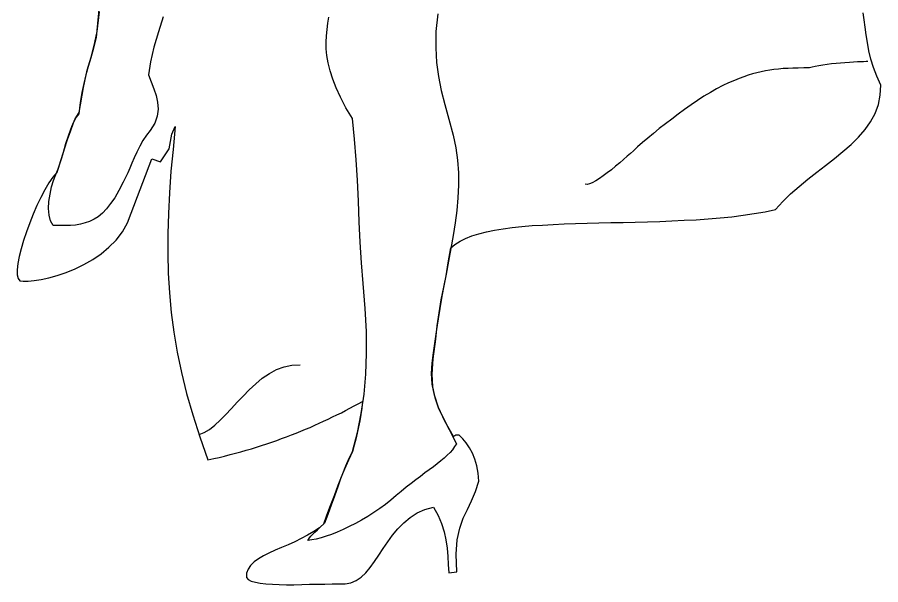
# Model space of a CAD drawing. Header units: millimetres. Extents: x -1583.45 to -1582.49, y 1864.67 to 1866.06.
# Drawn here: x -1583.261 to -1582.489, y 1864.671 to 1865.178 of the extents above; entities that cross this region are included whole.
import ezdxf

# ---------------------------------------------------------------- set-up
doc = ezdxf.new("R2010")
doc.units = ezdxf.units.MM
doc.header["$LTSCALE"] = 10
doc.layers.add('Humanos', color=2, linetype='Continuous')

msp = doc.modelspace()

# ---------------------------------------------------------------- linework, layer by layer
at = {"layer": 'Humanos'}
for points in [[(-1583.18697, 1865.19455), (-1583.19024, 1865.16001), (-1583.1926, 1865.15038), (-1583.19497, 1865.14183), (-1583.19733, 1865.13402), (-1583.19934, 1865.12656), (-1583.20133, 1865.11893), (-1583.20297, 1865.11093), (-1583.2046, 1865.10202), (-1583.20587, 1865.09184), (-1583.20824, 1865.08875), (-1583.21078, 1865.08348), (-1583.21333, 1865.07657), (-1583.21606, 1865.06857), (-1583.21878, 1865.0602), (-1583.22133, 1865.0522), (-1583.22351, 1865.04494), (-1583.22551, 1865.0393), (-1583.22896, 1865.03512), (-1583.2326, 1865.03003), (-1583.23605, 1865.02384), (-1583.23969, 1865.01712), (-1583.24314, 1865.00985), (-1583.2466, 1865.00222), (-1583.24969, 1864.99422), (-1583.2526, 1864.9864), (-1583.25514, 1864.97858), (-1583.25732, 1864.97112), (-1583.25914, 1864.96422), (-1583.26023, 1864.95786), (-1583.26078, 1864.9524), (-1583.26078, 1864.94786), (-1583.26005, 1864.94459), (-1583.2586, 1864.94258), (-1583.25551, 1864.94222), (-1583.25096, 1864.94222), (-1583.24569, 1864.94277), (-1583.23933, 1864.94368), (-1583.23242, 1864.94531), (-1583.22496, 1864.94731), (-1583.21715, 1864.95004), (-1583.20915, 1864.95331), (-1583.20115, 1864.95713), (-1583.19333, 1864.96149), (-1583.1857, 1864.96658), (-1583.17879, 1864.97258), (-1583.17224, 1864.97894), (-1583.16679, 1864.98622), (-1583.16225, 1864.9944), (-1583.15879, 1865.00312), (-1583.14043, 1865.05148), (-1583.13279, 1865.04876), (-1583.12498, 1865.06057), (-1583.12262, 1865.07366), (-1583.11953, 1865.08039), (-1583.12152, 1865.06002), (-1583.12334, 1865.04039), (-1583.12461, 1865.0213), (-1583.1257, 1865.00276), (-1583.12625, 1864.98458), (-1583.12625, 1864.96694), (-1583.12589, 1864.94931), (-1583.12479, 1864.93168), (-1583.12316, 1864.91422), (-1583.12079, 1864.89659), (-1583.1177, 1864.87877), (-1583.11389, 1864.86059), (-1583.10935, 1864.84187), (-1583.10389, 1864.82278), (-1583.09753, 1864.80296), (-1583.09026, 1864.78242), (-1583.08516, 1864.78351), (-1583.08026, 1864.7846), (-1583.07535, 1864.78588), (-1583.07044, 1864.78715), (-1583.06553, 1864.78842), (-1583.0608, 1864.78969), (-1583.05607, 1864.79096), (-1583.05135, 1864.79242), (-1583.04681, 1864.79388), (-1583.04226, 1864.79533), (-1583.03771, 1864.79678), (-1583.03317, 1864.79824), (-1583.02881, 1864.79987), (-1583.02444, 1864.80151), (-1583.02008, 1864.80296), (-1583.01571, 1864.80478), (-1583.01154, 1864.80642), (-1583.00717, 1864.80806), (-1583.00299, 1864.80987), (-1582.99899, 1864.8115), (-1582.99481, 1864.81333), (-1582.99081, 1864.81515), (-1582.98681, 1864.81696), (-1582.98281, 1864.81896), (-1582.97881, 1864.82078), (-1582.975, 1864.8226), (-1582.971, 1864.8246), (-1582.96718, 1864.8266), (-1582.96336, 1864.8286), (-1582.95954, 1864.8306), (-1582.95591, 1864.8326), (-1582.95209, 1864.8346), (-1582.95282, 1864.8286), (-1582.95354, 1864.82296), (-1582.95445, 1864.81733), (-1582.95554, 1864.81187), (-1582.95682, 1864.80642), (-1582.95808, 1864.80097), (-1582.95954, 1864.79551), (-1582.961, 1864.78988), (-1582.96463, 1864.78223), (-1582.96809, 1864.77424), (-1582.97136, 1864.76624), (-1582.97427, 1864.75824), (-1582.97718, 1864.75006), (-1582.98008, 1864.74188), (-1582.983, 1864.7337), (-1582.98609, 1864.7257), (-1582.99063, 1864.7217), (-1582.99572, 1864.71824), (-1583.00118, 1864.71498), (-1583.00681, 1864.71206), (-1583.01262, 1864.70916), (-1583.01863, 1864.70661), (-1583.02463, 1864.70406), (-1583.03026, 1864.7017), (-1583.03572, 1864.69916), (-1583.04063, 1864.69661), (-1583.04517, 1864.69407), (-1583.04898, 1864.69116), (-1583.05226, 1864.68807), (-1583.05444, 1864.6848), (-1583.05572, 1864.68116), (-1583.05589, 1864.67716), (-1583.05426, 1864.67552), (-1583.05153, 1864.67407), (-1583.0479, 1864.67298), (-1583.04353, 1864.67225), (-1583.03844, 1864.67153), (-1583.03263, 1864.67116), (-1583.02662, 1864.67098), (-1583.02008, 1864.6708), (-1583.01335, 1864.6708), (-1583.00645, 1864.67098), (-1582.99936, 1864.67116), (-1582.99245, 1864.67134), (-1582.98572, 1864.67134), (-1582.97935, 1864.67153), (-1582.97336, 1864.67153), (-1582.96772, 1864.67153), (-1582.96245, 1864.67243), (-1582.95773, 1864.67443), (-1582.95336, 1864.67752), (-1582.94918, 1864.68152), (-1582.94536, 1864.68625), (-1582.94136, 1864.69152), (-1582.93754, 1864.69716), (-1582.93355, 1864.70316), (-1582.92955, 1864.70916), (-1582.92519, 1864.71515), (-1582.92047, 1864.72079), (-1582.91519, 1864.72606), (-1582.90955, 1864.73079), (-1582.90319, 1864.73497), (-1582.89628, 1864.73806), (-1582.88846, 1864.74024), (-1582.88446, 1864.73279), (-1582.88137, 1864.72552), (-1582.8792, 1864.71807), (-1582.87756, 1864.71079), (-1582.87647, 1864.70352), (-1582.87574, 1864.69607), (-1582.87538, 1864.6888), (-1582.87501, 1864.68134), (-1582.86774, 1864.68243), (-1582.86829, 1864.69807), (-1582.86738, 1864.71079), (-1582.86502, 1864.72134), (-1582.86193, 1864.73024), (-1582.85829, 1864.73806), (-1582.85447, 1864.74588), (-1582.85102, 1864.75406), (-1582.8481, 1864.76333), (-1582.84866, 1864.77042), (-1582.84993, 1864.77697), (-1582.85156, 1864.78296), (-1582.85374, 1864.78842), (-1582.85647, 1864.79332), (-1582.85938, 1864.79751), (-1582.86247, 1864.80133), (-1582.86574, 1864.80442), (-1582.86738, 1864.8046), (-1582.86865, 1864.80442), (-1582.86956, 1864.80387), (-1582.87065, 1864.80333), (-1582.87847, 1864.81714), (-1582.88411, 1864.82933), (-1582.88774, 1864.84023), (-1582.88974, 1864.85005), (-1582.89029, 1864.8595), (-1582.88992, 1864.86878), (-1582.88865, 1864.87823), (-1582.8872, 1864.88859), (-1582.88556, 1864.89895), (-1582.88411, 1864.90841), (-1582.88265, 1864.91768), (-1582.88102, 1864.92695), (-1582.87938, 1864.93659), (-1582.87737, 1864.94695), (-1582.87538, 1864.95858), (-1582.87302, 1864.97185), (-1582.86938, 1864.97494), (-1582.86483, 1864.97785), (-1582.85992, 1864.98039), (-1582.85429, 1864.98258), (-1582.8481, 1864.98458), (-1582.8412, 1864.98622), (-1582.83392, 1864.98767), (-1582.82629, 1864.98894), (-1582.81811, 1864.99003), (-1582.80956, 1864.99094), (-1582.80048, 1864.99185), (-1582.7912, 1864.99239), (-1582.78157, 1864.99294), (-1582.77175, 1864.9933), (-1582.76157, 1864.99367), (-1582.75121, 1864.99403), (-1582.74066, 1864.99422), (-1582.72994, 1864.99457), (-1582.71903, 1864.99476), (-1582.70813, 1864.99494), (-1582.69722, 1864.9953), (-1582.68631, 1864.99567), (-1582.6754, 1864.99603), (-1582.66431, 1864.99658), (-1582.65359, 1864.99712), (-1582.64286, 1864.99785), (-1582.63232, 1864.99876), (-1582.62195, 1864.99985), (-1582.61159, 1865.00112), (-1582.60177, 1865.00257), (-1582.59214, 1865.00421), (-1582.58269, 1865.00621), (-1582.57614, 1865.01348), (-1582.56923, 1865.0204), (-1582.56159, 1865.02693), (-1582.55378, 1865.0333), (-1582.54596, 1865.03966), (-1582.53796, 1865.04566), (-1582.52996, 1865.05185), (-1582.52251, 1865.05802), (-1582.51524, 1865.06439), (-1582.50869, 1865.07093), (-1582.50269, 1865.07766), (-1582.49778, 1865.08475), (-1582.4936, 1865.09221), (-1582.49069, 1865.10002), (-1582.48906, 1865.10856), (-1582.4887, 1865.11747), (-1582.49233, 1865.12547), (-1582.49524, 1865.13329), (-1582.4976, 1865.14074), (-1582.49924, 1865.1482), (-1582.50051, 1865.15547), (-1582.5016, 1865.16238), (-1582.50251, 1865.16928), (-1582.50342, 1865.17583), (-1582.50452, 1865.18219)], [(-1583.13025, 1865.17837), (-1583.13462, 1865.1651), (-1583.13861, 1865.15147), (-1583.14171, 1865.13838), (-1583.14334, 1865.12674), (-1583.14098, 1865.12038), (-1583.13861, 1865.1142), (-1583.13661, 1865.1082), (-1583.13534, 1865.1022), (-1583.13479, 1865.09602), (-1583.1357, 1865.08984), (-1583.13788, 1865.08348), (-1583.14188, 1865.07693), (-1583.14534, 1865.07257), (-1583.14843, 1865.06784), (-1583.15116, 1865.06275), (-1583.15388, 1865.05766), (-1583.15624, 1865.05257), (-1583.15825, 1865.04766), (-1583.16024, 1865.04312), (-1583.16206, 1865.03893), (-1583.16607, 1865.03058), (-1583.16988, 1865.02312), (-1583.17351, 1865.01675), (-1583.17734, 1865.01148), (-1583.18097, 1865.00676), (-1583.1846, 1865.00294), (-1583.18842, 1864.99985), (-1583.19206, 1864.99749), (-1583.19606, 1864.99548), (-1583.20006, 1864.99422), (-1583.20424, 1864.99312), (-1583.2086, 1864.99239), (-1583.21315, 1864.99203), (-1583.21806, 1864.99185), (-1583.22315, 1864.99185), (-1583.2286, 1864.99185), (-1583.23097, 1864.99603), (-1583.23224, 1865.00112), (-1583.23278, 1865.00712), (-1583.23242, 1865.01348), (-1583.23151, 1865.02003), (-1583.23024, 1865.02639), (-1583.22842, 1865.03221), (-1583.22624, 1865.03748), (-1583.22388, 1865.04312), (-1583.22169, 1865.05002), (-1583.21951, 1865.05748), (-1583.21733, 1865.0653), (-1583.21478, 1865.07311), (-1583.21206, 1865.08056), (-1583.20897, 1865.08729), (-1583.20533, 1865.09293), (-1583.2017, 1865.11529), (-1583.19824, 1865.13093), (-1583.19478, 1865.14238), (-1583.19188, 1865.15292), (-1583.18933, 1865.16547), (-1583.18733, 1865.18292)], [(-1582.88483, 1865.18128), (-1582.88647, 1865.16528), (-1582.88665, 1865.15092), (-1582.88592, 1865.13783), (-1582.88411, 1865.12511), (-1582.88174, 1865.11275), (-1582.87847, 1865.1002), (-1582.87501, 1865.08693), (-1582.87101, 1865.07257), (-1582.86865, 1865.06148), (-1582.86719, 1865.05039), (-1582.86628, 1865.03912), (-1582.86628, 1865.02803), (-1582.86684, 1865.01675), (-1582.86774, 1865.00549), (-1582.8692, 1864.99422), (-1582.87101, 1864.98294), (-1582.87302, 1864.97149), (-1582.8752, 1864.96003), (-1582.87737, 1864.94858), (-1582.87974, 1864.93694), (-1582.88192, 1864.9255), (-1582.88374, 1864.91386), (-1582.88556, 1864.90222), (-1582.88683, 1864.8904), (-1582.88919, 1864.87278), (-1582.8901, 1864.85896), (-1582.88956, 1864.84768), (-1582.88755, 1864.83805), (-1582.88429, 1864.82914), (-1582.87992, 1864.82005), (-1582.87447, 1864.80951), (-1582.86811, 1864.79678), (-1582.86974, 1864.79424), (-1582.87156, 1864.79151), (-1582.87374, 1864.78915), (-1582.87629, 1864.7866), (-1582.87901, 1864.78406), (-1582.8821, 1864.78151), (-1582.88519, 1864.77897), (-1582.88865, 1864.77624), (-1582.89246, 1864.77351), (-1582.89628, 1864.77079), (-1582.90028, 1864.7677), (-1582.90428, 1864.76461), (-1582.90865, 1864.76133), (-1582.91301, 1864.75788), (-1582.91737, 1864.75424), (-1582.92192, 1864.75043), (-1582.92665, 1864.74643), (-1582.93156, 1864.74261), (-1582.93664, 1864.73897), (-1582.94191, 1864.73534), (-1582.94736, 1864.73188), (-1582.953, 1864.72861), (-1582.95845, 1864.72552), (-1582.96391, 1864.72279), (-1582.96936, 1864.72006), (-1582.97463, 1864.71788), (-1582.97972, 1864.7157), (-1582.98463, 1864.71407), (-1582.98918, 1864.71261), (-1582.99353, 1864.71152), (-1582.99753, 1864.71079), (-1583.00099, 1864.71043), (-1583.00045, 1864.71134), (-1582.99954, 1864.71261), (-1582.99826, 1864.71407), (-1582.99681, 1864.7157), (-1582.99481, 1864.7177), (-1582.99245, 1864.71988), (-1582.98972, 1864.72243), (-1582.98663, 1864.72533), (-1582.9839, 1864.73297), (-1582.98063, 1864.7417), (-1582.97718, 1864.7506), (-1582.97372, 1864.75988), (-1582.97027, 1864.76878), (-1582.967, 1864.77697), (-1582.96391, 1864.78406), (-1582.96117, 1864.78988), (-1582.95663, 1864.80678), (-1582.95318, 1864.82387), (-1582.95064, 1864.84114), (-1582.949, 1864.85896), (-1582.94845, 1864.8775), (-1582.94863, 1864.89714), (-1582.94973, 1864.91786), (-1582.95154, 1864.94022), (-1582.953, 1864.95858), (-1582.95408, 1864.97695), (-1582.95499, 1864.9953), (-1582.95572, 1865.01385), (-1582.95663, 1865.03239), (-1582.95773, 1865.05075), (-1582.95918, 1865.06911), (-1582.96117, 1865.08748), (-1582.967, 1865.09729), (-1582.97172, 1865.10656), (-1582.97554, 1865.11511), (-1582.97863, 1865.12293), (-1582.98099, 1865.13038), (-1582.98281, 1865.13729), (-1582.9839, 1865.14383), (-1582.98445, 1865.15001), (-1582.98445, 1865.15583), (-1582.98427, 1865.16147), (-1582.98372, 1865.1671), (-1582.983, 1865.17274), (-1582.98209, 1865.17819)], [(-1582.50033, 1865.13856), (-1582.50178, 1865.13856), (-1582.50396, 1865.13838), (-1582.50669, 1865.13838), (-1582.5096, 1865.13819), (-1582.51306, 1865.13802), (-1582.51669, 1865.13765), (-1582.52069, 1865.13747), (-1582.52469, 1865.13711), (-1582.52869, 1865.13674), (-1582.53269, 1865.13638), (-1582.53669, 1865.13583), (-1582.54051, 1865.13529), (-1582.54396, 1865.13474), (-1582.54723, 1865.1342), (-1582.54996, 1865.13365), (-1582.55232, 1865.13292), (-1582.55759, 1865.13292), (-1582.5625, 1865.13274), (-1582.56723, 1865.13274), (-1582.5716, 1865.13238), (-1582.57596, 1865.1322), (-1582.58014, 1865.13183), (-1582.58414, 1865.13147), (-1582.58796, 1865.13093), (-1582.59177, 1865.1302), (-1582.59559, 1865.12947), (-1582.59941, 1865.12856), (-1582.60323, 1865.12747), (-1582.60723, 1865.12638), (-1582.61123, 1865.12492), (-1582.61522, 1865.12347), (-1582.61959, 1865.12165), (-1582.62468, 1865.11947), (-1582.62995, 1865.11711), (-1582.63541, 1865.1142), (-1582.64104, 1865.11093), (-1582.64686, 1865.10747), (-1582.65249, 1865.10365), (-1582.65831, 1865.09984), (-1582.66413, 1865.09565), (-1582.66995, 1865.09148), (-1582.67558, 1865.08711), (-1582.68122, 1865.08293), (-1582.68667, 1865.07857), (-1582.69176, 1865.0742), (-1582.69685, 1865.07003), (-1582.70158, 1865.06602), (-1582.70612, 1865.06221), (-1582.70776, 1865.06075), (-1582.70976, 1865.05875), (-1582.7123, 1865.05639), (-1582.7154, 1865.05384), (-1582.71866, 1865.05093), (-1582.72212, 1865.04803), (-1582.72575, 1865.04494), (-1582.7294, 1865.04184), (-1582.73321, 1865.03893), (-1582.73684, 1865.03639), (-1582.7403, 1865.03385), (-1582.74358, 1865.03184), (-1582.74667, 1865.03021), (-1582.74921, 1865.02912), (-1582.75121, 1865.02875), (-1582.75285, 1865.02894)], [(-1583.09826, 1864.80514), (-1583.09371, 1864.80696), (-1583.08898, 1864.80969), (-1583.08425, 1864.81333), (-1583.07935, 1864.81787), (-1583.07444, 1864.82278), (-1583.06934, 1864.82823), (-1583.06426, 1864.83387), (-1583.05881, 1864.83951), (-1583.05335, 1864.84514), (-1583.04753, 1864.85041), (-1583.04171, 1864.85532), (-1583.03535, 1864.85968), (-1583.02899, 1864.86314), (-1583.02226, 1864.86569), (-1583.01517, 1864.86714), (-1583.0079, 1864.86732)]]:
    msp.add_lwpolyline(points, dxfattribs=at)

doc.saveas('drawing.dxf')
